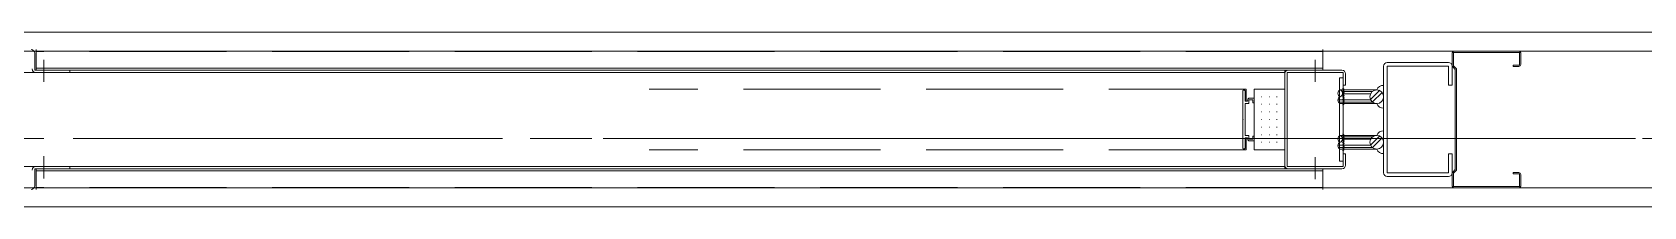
# Model space of a CAD drawing. Units: millimetres at full size. Extents: x -12803 to 120774, y -9413 to 101127.
# Drawn here: x 98642 to 99700, y 8751 to 8866 of the extents above; entities that cross this region are included whole.
import ezdxf

# ---------------------------------------------------------------- set-up
doc = ezdxf.new("R2010")
doc.units = ezdxf.units.MM
doc.header["$LTSCALE"] = 30
for name, pattern in [('CHAIN2', [12, 9, -1, 1, -1]), ('DASHED3', [4, 3, -1]), ('DOUBLE_CHAIN1', [8.8, 5, -1, 0.6, -0.6, 0.6, -1])]:
    doc.linetypes.add(name, pattern=pattern)
doc.layers.add('0-0_NoName', color=7, linetype='Continuous')
for name, color, linetype, lineweight in [('2-2_間仕切り芯', 7, 'DOUBLE_CHAIN1', 15), ('2-3_間仕切り', 7, 'Continuous', 15), ('2-A_建具', 7, 'Continuous', 15), ('3-2_AIHO08-壁芯', 7, 'CHAIN2', 15)]:
    doc.layers.add(name, color=color, linetype=linetype, lineweight=lineweight)

# ---------------------------------------------------------------- blocks, each defined once
blk = doc.blocks.new('グループ部品-732')
at = {"layer": '2-2_間仕切り芯'}
blk.add_line((83968.72, 8796.41), (114317.38, 8796.41), dxfattribs=at)
at = {"layer": '2-3_間仕切り'}
for p, q in [((98629.36, 8866.41), (103554.36, 8866.41)), ((98629.36, 8853.91), (103566.86, 8853.91)), ((98629.36, 8763.91), (113381.86, 8763.91)), ((98629.36, 8751.41), (113394.36, 8751.41))]:
    blk.add_line(p, q, dxfattribs=at)
at = {"layer": '2-A_建具'}
for p, q in [((98643.36, 8841.41), (98643.36, 8852.51)), ((98644.36, 8841.41), (98644.36, 8854.91)), ((99489.36, 8854.91), (99489.36, 8841.41)), ((99574.36, 8844.41), (99574.36, 8852.71)), ((99575.16, 8853.11), (99618.56, 8853.11)), ((99575.16, 8853.11), (99575.16, 8844.24)), ((99575.56, 8853.91), (99618.16, 8853.91)), ((99618.56, 8853.11), (99618.56, 8844.71)), ((99619.36, 8845.11), (99619.36, 8852.71)), ((98612.36, 8839.81), (99464.36, 8839.81)), ((98666.36, 8839.81), (98644.16, 8839.81)), ((99489.36, 8842.61), (98644.36, 8842.61)), ((98644.36, 8841.41), (99489.36, 8841.41)), ((99464.36, 8839.81), (99464.36, 8841.41)), ((99464.36, 8778.81), (99464.36, 8839.01)), ((99465.96, 8778.01), (99465.96, 8839.81)), ((99502.76, 8839.81), (99465.96, 8839.81)), ((99501.96, 8841.41), (99466.76, 8841.41)), ((99504.36, 8831.41), (99504.36, 8839.01)), ((99529.36, 8844.01), (99529.36, 8773.81)), ((99531.66, 8844.11), (99572.06, 8844.11)), ((99531.66, 8844.11), (99531.66, 8773.71)), ((99531.76, 8846.41), (99571.96, 8846.41)), ((99572.06, 8844.11), (99572.06, 8831.41)), ((99574.36, 8844.01), (99574.36, 8831.41)), ((99576.36, 8841.91), (99574.71, 8843.56)), ((99577.16, 8842.24), (99575.16, 8844.24)), ((99576.36, 8841.91), (99576.36, 8775.91)), ((99577.16, 8842.24), (99577.16, 8775.58)), ((99614.36, 8844.71), (99618.56, 8844.71)), ((99614.36, 8843.91), (99614.36, 8844.71)), ((99614.36, 8843.91), (99618.16, 8843.91)), ((99502.76, 8836.41), (99500.46, 8836.41)), ((99500.86, 8828.41), (99524.86, 8828.41)), ((99526.91, 8828.19), (99520.76, 8822.04)), ((99529.36, 8816.45), (99529.36, 8831.37)), ((99572.06, 8831.41), (99574.36, 8831.41)), ((99499.37, 8821.91), (99520.82, 8821.91)), ((99499.7, 8820.41), (99522.03, 8820.41)), ((99500.86, 8819.41), (99524.86, 8819.41)), ((99502.01, 8827.41), (99522.03, 8827.41)), ((99502.34, 8825.91), (99520.82, 8825.91)), ((99502.36, 8823.81), (99502.36, 8823.91)), ((99528.32, 8826.78), (99521.99, 8820.44)), ((99649.36, 8796.41), (99499.36, 8796.41)), ((99500.86, 8798.41), (99524.86, 8798.41)), ((99502.01, 8797.41), (99522.03, 8797.41)), ((99502.34, 8795.91), (99520.82, 8795.91)), ((99526.91, 8798.19), (99520.76, 8792.04)), ((99528.32, 8796.78), (99521.99, 8790.44)), ((99529.36, 8786.45), (99529.36, 8801.37)), ((99499.37, 8791.91), (99520.82, 8791.91)), ((99499.7, 8790.41), (99522.03, 8790.41)), ((99500.86, 8789.41), (99524.86, 8789.41)), ((99502.36, 8793.81), (99502.36, 8793.91)), ((99504.36, 8786.41), (99502.76, 8786.41)), ((99502.76, 8778.01), (99502.76, 8786.41)), ((99504.36, 8778.81), (99504.36, 8786.41)), ((99572.06, 8786.41), (99574.36, 8786.41)), ((99572.06, 8786.41), (99572.06, 8773.71)), ((99574.36, 8786.41), (99574.36, 8773.81)), ((98612.36, 8778.01), (99464.36, 8778.01)), ((98643.36, 8776.41), (98643.36, 8765.31)), ((98666.36, 8778.01), (98644.16, 8778.01)), ((98644.36, 8776.41), (99489.36, 8776.41)), ((98644.36, 8776.41), (98644.36, 8762.91)), ((99489.36, 8775.21), (98644.36, 8775.21)), ((99464.36, 8778.01), (99464.36, 8776.41)), ((99502.76, 8778.01), (99465.96, 8778.01)), ((99501.96, 8776.41), (99466.76, 8776.41)), ((99489.36, 8762.91), (99489.36, 8776.41)), ((99502.76, 8781.41), (99500.46, 8781.41)), ((99574.71, 8774.26), (99576.36, 8775.91)), ((99575.16, 8773.58), (99577.16, 8775.58)), ((99531.66, 8773.71), (99572.06, 8773.71)), ((99531.76, 8771.41), (99571.96, 8771.41)), ((99574.36, 8765.11), (99574.36, 8773.41)), ((99575.16, 8773.58), (99575.16, 8764.71)), ((99575.16, 8764.71), (99618.56, 8764.71)), ((99575.56, 8763.91), (99618.16, 8763.91)), ((99614.36, 8773.91), (99618.16, 8773.91)), ((99614.36, 8773.11), (99614.36, 8773.91)), ((99614.36, 8773.11), (99618.56, 8773.11)), ((99618.56, 8773.11), (99618.56, 8764.71)), ((99619.36, 8765.11), (99619.36, 8772.71))]:
    blk.add_line(p, q, dxfattribs=at)
at = {"layer": '2-A_建具', "linetype": 'DASHED3'}
for p, q in [((99489.36, 8853.71), (98644.36, 8853.71)), ((98649.36, 8833.61), (98649.36, 8848.21)), ((99484.36, 8833.61), (99484.36, 8848.21)), ((99438.96, 8828.91), (99046.86, 8828.91)), ((99436.86, 8809.21), (99436.86, 8827.66)), ((99437.36, 8828.16), (99437.86, 8828.16)), ((99438.36, 8827.66), (99438.36, 8820.91)), ((99438.96, 8821.41), (99438.96, 8828.91)), ((99444.36, 8828.91), (99444.36, 8788.91)), ((99464.36, 8828.91), (99444.36, 8828.91)), ((99464.36, 8828.91), (99464.36, 8788.91)), ((99500.46, 8781.41), (99500.46, 8836.41)), ((99502.76, 8781.41), (99502.76, 8836.41)), ((99438.36, 8820.91), (99439.91, 8820.91)), ((99438.36, 8798.41), (99438.36, 8819.41)), ((99440.08, 8822.06), (99439.91, 8820.91)), ((99441.07, 8822.91), (99444.36, 8822.91)), ((99449.36, 8823.91), (99449.06, 8823.91)), ((99449.36, 8818.91), (99449.06, 8818.91)), ((99454.36, 8823.91), (99454.06, 8823.91)), ((99454.36, 8818.91), (99454.06, 8818.91)), ((99459.36, 8823.91), (99459.06, 8823.91)), ((99459.36, 8818.91), (99459.06, 8818.91)), ((99436.86, 8790.16), (99436.86, 8808.61)), ((99449.36, 8813.91), (99449.06, 8813.91)), ((99449.36, 8808.91), (99449.06, 8808.91)), ((99454.36, 8813.91), (99454.06, 8813.91)), ((99454.36, 8808.91), (99454.06, 8808.91)), ((99459.36, 8813.91), (99459.06, 8813.91)), ((99459.36, 8808.91), (99459.06, 8808.91)), ((99440.86, 8798.41), (99438.36, 8798.41)), ((99438.36, 8796.91), (99439.91, 8796.91)), ((99438.36, 8796.91), (99438.36, 8790.16)), ((99438.96, 8788.91), (99438.96, 8796.41)), ((99439.91, 8796.91), (99440.08, 8795.76)), ((99440.86, 8795.91), (99440.86, 8798.41)), ((99443.36, 8795.91), (99440.86, 8795.91)), ((99443.36, 8797.91), (99443.36, 8795.91)), ((99444.36, 8797.91), (99443.36, 8797.91)), ((99449.36, 8803.91), (99449.06, 8803.91)), ((99449.36, 8798.91), (99449.06, 8798.91)), ((99454.36, 8803.91), (99454.06, 8803.91)), ((99454.36, 8798.91), (99454.06, 8798.91)), ((99459.36, 8803.91), (99459.06, 8803.91)), ((99459.36, 8798.91), (99459.06, 8798.91)), ((99438.96, 8788.91), (99046.86, 8788.91)), ((99437.86, 8789.66), (99437.36, 8789.66)), ((99441.07, 8794.91), (99444.36, 8794.91)), ((99464.36, 8788.91), (99444.36, 8788.91)), ((99449.36, 8793.91), (99449.06, 8793.91)), ((99454.36, 8793.91), (99454.06, 8793.91)), ((99459.36, 8793.91), (99459.06, 8793.91)), ((98649.36, 8784.71), (98649.36, 8770.11)), ((99484.36, 8784.21), (99484.36, 8769.61)), ((99489.36, 8764.11), (98644.36, 8764.11))]:
    blk.add_line(p, q, dxfattribs=at)
at = {"layer": '2-A_建具'}
for points in [[(98666.36, 8839.81), (98666.36, 8841.41), (98643.36, 8841.41)], [(99504.36, 8831.41), (99502.76, 8831.41), (99502.76, 8839.81)], [(98666.36, 8778.01), (98666.36, 8776.41), (98643.36, 8776.41)]]:
    blk.add_lwpolyline(points, dxfattribs=at)
at = {"layer": '2-A_建具', "linetype": 'DASHED3'}
for points in [[(99444.36, 8819.91), (99443.36, 8819.91), (99443.36, 8821.91), (99440.86, 8821.91), (99440.86, 8819.41), (99438.36, 8819.41)], [(99436.86, 8809.21), (99437.16, 8808.91), (99436.86, 8808.61)]]:
    blk.add_lwpolyline(points, dxfattribs=at)
at = {"layer": '2-A_建具'}
for centre in [(99524.86, 8823.91), (99524.86, 8793.91)]:
    blk.add_circle(centre, 4.5, dxfattribs=at)
for centre, radius, start, end in [((98640.96, 8852.51), 2.4, 0, 90), ((99575.56, 8852.71), 1.2, 90, 180), ((99618.16, 8852.71), 1.2, 0, 90), ((98644.16, 8842.21), 2.4, 180, 270), ((99466.76, 8839.01), 2.4, 90, 180), ((99501.96, 8839.01), 2.4, 0, 90), ((99531.76, 8844.01), 2.4, 90, 180), ((99571.96, 8844.01), 2.4, 0, 90), ((99575.56, 8844.41), 1.2, 180, 225), ((99618.16, 8845.11), 1.2, 270, 0), ((99501.79, 8826.16), 2.44, 112.61986, 247.38014), ((99499.92, 8826.16), 2.44, 292.61986, 67.38014), ((99502.36, 8828.41), 1, 270, 90), ((99502.36, 8826.61), 1, 270, 90), ((99528.78, 8827.37), 4.02, 81.82006, 165.0162), ((99501.79, 8821.66), 2.44, 112.61986, 247.38014), ((99502.36, 8824.81), 1, 270, 90), ((99502.36, 8823.01), 1, 270, 90), ((99502.36, 8821.21), 1, 270, 90), ((99502.36, 8819.41), 1, 270, 90), ((99528.78, 8820.45), 4.02, 194.9838, 278.17994), ((99501.79, 8796.16), 2.44, 112.61986, 247.38014), ((99499.92, 8796.16), 2.44, 292.61986, 67.38014), ((99502.36, 8798.41), 1, 270, 90), ((99502.36, 8796.61), 1, 270, 90), ((99502.36, 8794.81), 1, 270, 90), ((99528.78, 8797.37), 4.02, 81.82006, 165.0162), ((99501.79, 8791.66), 2.44, 112.61986, 247.38014), ((99502.36, 8793.01), 1, 270, 90), ((99502.36, 8791.21), 1, 270, 90), ((99502.36, 8789.41), 1, 270, 90), ((99528.78, 8790.45), 4.02, 194.9838, 278.17994), ((98644.16, 8775.61), 2.4, 90, 180), ((99466.76, 8778.81), 2.4, 180, 270), ((99501.96, 8778.81), 2.4, 270, 0), ((98640.96, 8765.31), 2.4, 270, 0), ((99531.76, 8773.81), 2.4, 180, 270), ((99571.96, 8773.81), 2.4, 270, 0), ((99575.56, 8773.41), 1.2, 135, 180), ((99575.56, 8765.11), 1.2, 180, 270), ((99618.16, 8772.71), 1.2, 0, 90), ((99618.16, 8765.11), 1.2, 270, 0)]:
    blk.add_arc(centre, radius, start, end, dxfattribs=at)
at = {"layer": '2-A_建具', "linetype": 'DASHED3'}
for centre, radius, start, end in [((99437.36, 8827.66), 0.5, 89.99996, 180.00004), ((99437.86, 8827.66), 0.5, 359.99996, 90.00004), ((99441.07, 8821.91), 1, 90, 171.46923), ((99441.07, 8795.91), 1, 188.53077, 270), ((99437.36, 8790.16), 0.5, 179.99996, 270.00004), ((99437.86, 8790.16), 0.5, 269.99996, 0.00004)]:
    blk.add_arc(centre, radius, start, end, dxfattribs=at)
at = {"layer": '3-2_AIHO08-壁芯'}
blk.add_line((113349.36, 8796.41), (84974.36, 8796.41), dxfattribs=at)
blk = doc.blocks.new('グループ部品-763')
at = {"layer": '2-A_建具'}
for p, q in [((98643.36, 8841.41), (98643.36, 8852.51)), ((98644.36, 8841.41), (98644.36, 8854.91)), ((99489.36, 8854.91), (99489.36, 8841.41)), ((99574.36, 8844.41), (99574.36, 8852.71)), ((99575.16, 8853.11), (99618.56, 8853.11)), ((99575.16, 8853.11), (99575.16, 8844.24)), ((99575.56, 8853.91), (99618.16, 8853.91)), ((99618.56, 8853.11), (99618.56, 8844.71)), ((99619.36, 8845.11), (99619.36, 8852.71)), ((98612.36, 8839.81), (99464.36, 8839.81)), ((98666.36, 8839.81), (98644.16, 8839.81)), ((99489.36, 8842.61), (98644.36, 8842.61)), ((98644.36, 8841.41), (99489.36, 8841.41)), ((99464.36, 8839.81), (99464.36, 8841.41)), ((99464.36, 8778.81), (99464.36, 8839.01)), ((99465.96, 8778.01), (99465.96, 8839.81)), ((99502.76, 8839.81), (99465.96, 8839.81)), ((99501.96, 8841.41), (99466.76, 8841.41)), ((99504.36, 8831.41), (99504.36, 8839.01)), ((99529.36, 8844.01), (99529.36, 8773.81)), ((99531.66, 8844.11), (99572.06, 8844.11)), ((99531.66, 8844.11), (99531.66, 8773.71)), ((99531.76, 8846.41), (99571.96, 8846.41)), ((99572.06, 8844.11), (99572.06, 8831.41)), ((99574.36, 8844.01), (99574.36, 8831.41)), ((99576.36, 8841.91), (99574.71, 8843.56)), ((99577.16, 8842.24), (99575.16, 8844.24)), ((99576.36, 8841.91), (99576.36, 8775.91)), ((99577.16, 8842.24), (99577.16, 8775.58)), ((99614.36, 8844.71), (99618.56, 8844.71)), ((99614.36, 8843.91), (99614.36, 8844.71)), ((99614.36, 8843.91), (99618.16, 8843.91)), ((99502.76, 8836.41), (99500.46, 8836.41)), ((99500.86, 8828.41), (99524.86, 8828.41)), ((99526.91, 8828.19), (99520.76, 8822.04)), ((99529.36, 8816.45), (99529.36, 8831.37)), ((99572.06, 8831.41), (99574.36, 8831.41)), ((99499.37, 8821.91), (99520.82, 8821.91)), ((99499.7, 8820.41), (99522.03, 8820.41)), ((99500.86, 8819.41), (99524.86, 8819.41)), ((99502.01, 8827.41), (99522.03, 8827.41)), ((99502.34, 8825.91), (99520.82, 8825.91)), ((99502.36, 8823.81), (99502.36, 8823.91)), ((99528.32, 8826.78), (99521.99, 8820.44)), ((99649.36, 8796.41), (99499.36, 8796.41)), ((99500.86, 8798.41), (99524.86, 8798.41)), ((99502.01, 8797.41), (99522.03, 8797.41)), ((99502.34, 8795.91), (99520.82, 8795.91)), ((99526.91, 8798.19), (99520.76, 8792.04)), ((99528.32, 8796.78), (99521.99, 8790.44)), ((99529.36, 8786.45), (99529.36, 8801.37)), ((99499.37, 8791.91), (99520.82, 8791.91)), ((99499.7, 8790.41), (99522.03, 8790.41)), ((99500.86, 8789.41), (99524.86, 8789.41)), ((99502.36, 8793.81), (99502.36, 8793.91)), ((99504.36, 8786.41), (99502.76, 8786.41)), ((99502.76, 8778.01), (99502.76, 8786.41)), ((99504.36, 8778.81), (99504.36, 8786.41)), ((99572.06, 8786.41), (99574.36, 8786.41)), ((99572.06, 8786.41), (99572.06, 8773.71)), ((99574.36, 8786.41), (99574.36, 8773.81)), ((98612.36, 8778.01), (99464.36, 8778.01)), ((98643.36, 8776.41), (98643.36, 8765.31)), ((98666.36, 8778.01), (98644.16, 8778.01)), ((98644.36, 8776.41), (99489.36, 8776.41)), ((98644.36, 8776.41), (98644.36, 8762.91)), ((99489.36, 8775.21), (98644.36, 8775.21)), ((99464.36, 8778.01), (99464.36, 8776.41)), ((99502.76, 8778.01), (99465.96, 8778.01)), ((99501.96, 8776.41), (99466.76, 8776.41)), ((99489.36, 8762.91), (99489.36, 8776.41)), ((99502.76, 8781.41), (99500.46, 8781.41)), ((99574.71, 8774.26), (99576.36, 8775.91)), ((99575.16, 8773.58), (99577.16, 8775.58)), ((99531.66, 8773.71), (99572.06, 8773.71)), ((99531.76, 8771.41), (99571.96, 8771.41)), ((99574.36, 8765.11), (99574.36, 8773.41)), ((99575.16, 8773.58), (99575.16, 8764.71)), ((99575.16, 8764.71), (99618.56, 8764.71)), ((99575.56, 8763.91), (99618.16, 8763.91)), ((99614.36, 8773.91), (99618.16, 8773.91)), ((99614.36, 8773.11), (99614.36, 8773.91)), ((99614.36, 8773.11), (99618.56, 8773.11)), ((99618.56, 8773.11), (99618.56, 8764.71)), ((99619.36, 8765.11), (99619.36, 8772.71))]:
    blk.add_line(p, q, dxfattribs=at)
at = {"layer": '2-A_建具', "linetype": 'DASHED3'}
for p, q in [((99489.36, 8853.71), (98644.36, 8853.71)), ((98649.36, 8833.61), (98649.36, 8848.21)), ((99484.36, 8833.61), (99484.36, 8848.21)), ((99438.96, 8828.91), (99046.86, 8828.91)), ((99436.86, 8809.21), (99436.86, 8827.66)), ((99437.36, 8828.16), (99437.86, 8828.16)), ((99438.36, 8827.66), (99438.36, 8820.91)), ((99438.96, 8821.41), (99438.96, 8828.91)), ((99444.36, 8828.91), (99444.36, 8788.91)), ((99464.36, 8828.91), (99444.36, 8828.91)), ((99464.36, 8828.91), (99464.36, 8788.91)), ((99500.46, 8781.41), (99500.46, 8836.41)), ((99502.76, 8781.41), (99502.76, 8836.41)), ((99438.36, 8820.91), (99439.91, 8820.91)), ((99438.36, 8798.41), (99438.36, 8819.41)), ((99440.08, 8822.06), (99439.91, 8820.91)), ((99441.07, 8822.91), (99444.36, 8822.91)), ((99449.36, 8823.91), (99449.06, 8823.91)), ((99449.36, 8818.91), (99449.06, 8818.91)), ((99454.36, 8823.91), (99454.06, 8823.91)), ((99454.36, 8818.91), (99454.06, 8818.91)), ((99459.36, 8823.91), (99459.06, 8823.91)), ((99459.36, 8818.91), (99459.06, 8818.91)), ((99436.86, 8790.16), (99436.86, 8808.61)), ((99449.36, 8813.91), (99449.06, 8813.91)), ((99449.36, 8808.91), (99449.06, 8808.91)), ((99454.36, 8813.91), (99454.06, 8813.91)), ((99454.36, 8808.91), (99454.06, 8808.91)), ((99459.36, 8813.91), (99459.06, 8813.91)), ((99459.36, 8808.91), (99459.06, 8808.91)), ((99440.86, 8798.41), (99438.36, 8798.41)), ((99438.36, 8796.91), (99439.91, 8796.91)), ((99438.36, 8796.91), (99438.36, 8790.16)), ((99438.96, 8788.91), (99438.96, 8796.41)), ((99439.91, 8796.91), (99440.08, 8795.76)), ((99440.86, 8795.91), (99440.86, 8798.41)), ((99443.36, 8795.91), (99440.86, 8795.91)), ((99443.36, 8797.91), (99443.36, 8795.91)), ((99444.36, 8797.91), (99443.36, 8797.91)), ((99449.36, 8803.91), (99449.06, 8803.91)), ((99449.36, 8798.91), (99449.06, 8798.91)), ((99454.36, 8803.91), (99454.06, 8803.91)), ((99454.36, 8798.91), (99454.06, 8798.91)), ((99459.36, 8803.91), (99459.06, 8803.91)), ((99459.36, 8798.91), (99459.06, 8798.91)), ((99438.96, 8788.91), (99046.86, 8788.91)), ((99437.86, 8789.66), (99437.36, 8789.66)), ((99441.07, 8794.91), (99444.36, 8794.91)), ((99464.36, 8788.91), (99444.36, 8788.91)), ((99449.36, 8793.91), (99449.06, 8793.91)), ((99454.36, 8793.91), (99454.06, 8793.91)), ((99459.36, 8793.91), (99459.06, 8793.91)), ((98649.36, 8784.71), (98649.36, 8770.11)), ((99484.36, 8784.21), (99484.36, 8769.61)), ((99489.36, 8764.11), (98644.36, 8764.11))]:
    blk.add_line(p, q, dxfattribs=at)
at = {"layer": '2-A_建具'}
for points in [[(98666.36, 8839.81), (98666.36, 8841.41), (98643.36, 8841.41)], [(99504.36, 8831.41), (99502.76, 8831.41), (99502.76, 8839.81)], [(98666.36, 8778.01), (98666.36, 8776.41), (98643.36, 8776.41)]]:
    blk.add_lwpolyline(points, dxfattribs=at)
at = {"layer": '2-A_建具', "linetype": 'DASHED3'}
for points in [[(99444.36, 8819.91), (99443.36, 8819.91), (99443.36, 8821.91), (99440.86, 8821.91), (99440.86, 8819.41), (99438.36, 8819.41)], [(99436.86, 8809.21), (99437.16, 8808.91), (99436.86, 8808.61)]]:
    blk.add_lwpolyline(points, dxfattribs=at)
at = {"layer": '2-A_建具'}
for centre in [(99524.86, 8823.91), (99524.86, 8793.91)]:
    blk.add_circle(centre, 4.5, dxfattribs=at)
for centre, radius, start, end in [((98640.96, 8852.51), 2.4, 0, 90), ((99575.56, 8852.71), 1.2, 90, 180), ((99618.16, 8852.71), 1.2, 0, 90), ((98644.16, 8842.21), 2.4, 180, 270), ((99466.76, 8839.01), 2.4, 90, 180), ((99501.96, 8839.01), 2.4, 0, 90), ((99531.76, 8844.01), 2.4, 90, 180), ((99571.96, 8844.01), 2.4, 0, 90), ((99575.56, 8844.41), 1.2, 180, 225), ((99618.16, 8845.11), 1.2, 270, 0), ((99501.79, 8826.16), 2.44, 112.61986, 247.38014), ((99499.92, 8826.16), 2.44, 292.61986, 67.38014), ((99502.36, 8828.41), 1, 270, 90), ((99502.36, 8826.61), 1, 270, 90), ((99528.78, 8827.37), 4.02, 81.82006, 165.0162), ((99501.79, 8821.66), 2.44, 112.61986, 247.38014), ((99502.36, 8824.81), 1, 270, 90), ((99502.36, 8823.01), 1, 270, 90), ((99502.36, 8821.21), 1, 270, 90), ((99502.36, 8819.41), 1, 270, 90), ((99528.78, 8820.45), 4.02, 194.9838, 278.17994), ((99501.79, 8796.16), 2.44, 112.61986, 247.38014), ((99499.92, 8796.16), 2.44, 292.61986, 67.38014), ((99502.36, 8798.41), 1, 270, 90), ((99502.36, 8796.61), 1, 270, 90), ((99502.36, 8794.81), 1, 270, 90), ((99528.78, 8797.37), 4.02, 81.82006, 165.0162), ((99501.79, 8791.66), 2.44, 112.61986, 247.38014), ((99502.36, 8793.01), 1, 270, 90), ((99502.36, 8791.21), 1, 270, 90), ((99502.36, 8789.41), 1, 270, 90), ((99528.78, 8790.45), 4.02, 194.9838, 278.17994), ((98644.16, 8775.61), 2.4, 90, 180), ((99466.76, 8778.81), 2.4, 180, 270), ((99501.96, 8778.81), 2.4, 270, 0), ((98640.96, 8765.31), 2.4, 270, 0), ((99531.76, 8773.81), 2.4, 180, 270), ((99571.96, 8773.81), 2.4, 270, 0), ((99575.56, 8773.41), 1.2, 135, 180), ((99575.56, 8765.11), 1.2, 180, 270), ((99618.16, 8772.71), 1.2, 0, 90), ((99618.16, 8765.11), 1.2, 270, 0)]:
    blk.add_arc(centre, radius, start, end, dxfattribs=at)
at = {"layer": '2-A_建具', "linetype": 'DASHED3'}
for centre, radius, start, end in [((99437.36, 8827.66), 0.5, 89.99996, 180.00004), ((99437.86, 8827.66), 0.5, 359.99996, 90.00004), ((99441.07, 8821.91), 1, 90, 171.46923), ((99441.07, 8795.91), 1, 188.53077, 270), ((99437.36, 8790.16), 0.5, 179.99996, 270.00004), ((99437.86, 8790.16), 0.5, 269.99996, 0.00004)]:
    blk.add_arc(centre, radius, start, end, dxfattribs=at)
at = {"layer": '3-2_AIHO08-壁芯'}
blk.add_line((113349.36, 8796.41), (84974.36, 8796.41), dxfattribs=at)

msp = doc.modelspace()

# ---------------------------------------------------------------- block references
at = {"layer": '0-0_NoName'}
for name in ['グループ部品-732', 'グループ部品-763']:
    msp.add_blockref(name, (0, 0), dxfattribs=at)

doc.saveas('drawing.dxf')
